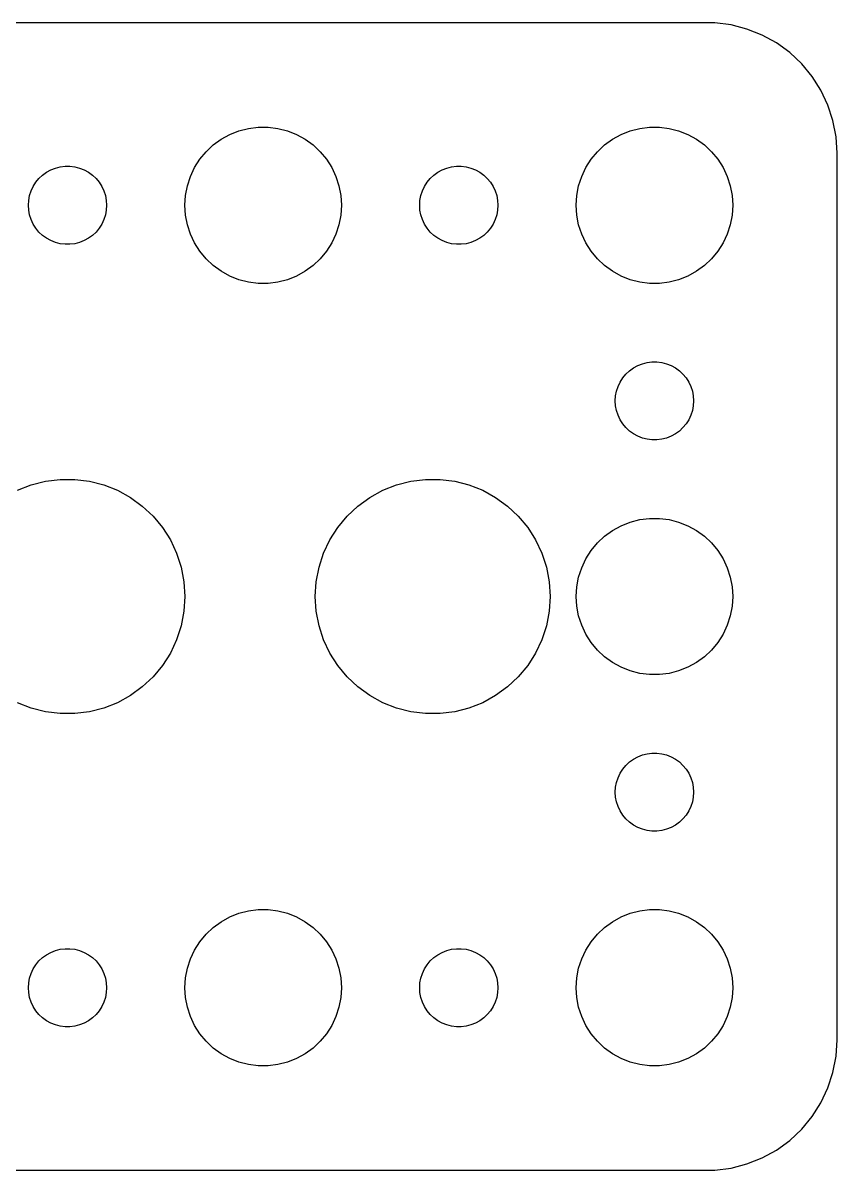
# Model space of a CAD drawing. Header units: metres. Extents: x -29.5 to 29.5, y 32 to 76.
# Drawn here: x -1.71 to 29.5, y 32.01 to 75.99 of the extents above; entities that cross this region are included whole.
import ezdxf

# ---------------------------------------------------------------- set-up
doc = ezdxf.new("R2010")
doc.units = ezdxf.units.M

msp = doc.modelspace()

# ---------------------------------------------------------------- linework, layer by layer
for p, q in [((24.8139, 75.9901), (-24.8139, 75.9901)), ((25.4369, 75.9114), (24.8139, 75.9901)), ((26.0451, 75.7553), (25.4369, 75.9114)), ((26.6289, 75.5241), (26.0451, 75.7553)), ((27.1791, 75.2216), (26.6289, 75.5241)), ((27.6871, 74.8526), (27.1791, 75.2216)), ((28.1448, 74.4227), (27.6871, 74.8526)), ((28.5451, 73.9389), (28.1448, 74.4227)), ((28.8815, 73.4088), (28.5451, 73.9389)), ((29.1489, 72.8406), (28.8815, 73.4088)), ((29.3429, 72.2434), (29.1489, 72.8406)), ((29.4606, 71.6267), (29.3429, 72.2434)), ((5.89252, 71.533), (6.22266, 71.7145)), ((6.22266, 71.7145), (6.57294, 71.8532)), ((6.57294, 71.8532), (6.93785, 71.9469)), ((6.93785, 71.9469), (7.31161, 71.9941)), ((7.31161, 71.9941), (7.68837, 71.9941)), ((7.68837, 71.9941), (8.06213, 71.9469)), ((8.06213, 71.9469), (8.42705, 71.8532)), ((8.42705, 71.8532), (8.77733, 71.7145)), ((8.77733, 71.7145), (9.10747, 71.533)), ((20.8925, 71.533), (21.2227, 71.7145)), ((21.2227, 71.7145), (21.5729, 71.8532)), ((21.5729, 71.8532), (21.9379, 71.9469)), ((21.9379, 71.9469), (22.3116, 71.9941)), ((22.3116, 71.9941), (22.6884, 71.9941)), ((22.6884, 71.9941), (23.0621, 71.9469)), ((23.0621, 71.9469), (23.427, 71.8532)), ((23.427, 71.8532), (23.7773, 71.7145)), ((23.7773, 71.7145), (24.1075, 71.533)), ((5.31308, 71.0536), (5.58772, 71.3115)), ((5.58772, 71.3115), (5.89252, 71.533)), ((9.10747, 71.533), (9.41226, 71.3115)), ((9.41226, 71.3115), (9.6869, 71.0536)), ((20.3131, 71.0536), (20.5877, 71.3115)), ((20.5877, 71.3115), (20.8925, 71.533)), ((24.1075, 71.533), (24.4123, 71.3115)), ((24.4123, 71.3115), (24.6869, 71.0536)), ((29.5, 71), (29.4606, 71.6267)), ((5.07294, 70.7634), (5.31308, 71.0536)), ((9.6869, 71.0536), (9.92705, 70.7634)), ((20.0729, 70.7634), (20.3131, 71.0536)), ((24.6869, 71.0536), (24.927, 70.7634)), ((29.5, 37), (29.5, 71)), ((-0.638657, 70.3572), (-0.463516, 70.4266)), ((-0.463516, 70.4266), (-0.281067, 70.4734)), ((-0.281067, 70.4734), (-0.094177, 70.497)), ((-0.094177, 70.497), (0.094177, 70.497)), ((0.094177, 70.497), (0.281067, 70.4734)), ((0.281067, 70.4734), (0.463516, 70.4266)), ((0.463516, 70.4266), (0.638657, 70.3572)), ((4.71066, 70.1044), (4.87108, 70.4453)), ((4.87108, 70.4453), (5.07294, 70.7634)), ((9.92705, 70.7634), (10.1289, 70.4453)), ((10.1289, 70.4453), (10.2893, 70.1044)), ((14.3613, 70.3572), (14.5365, 70.4266)), ((14.5365, 70.4266), (14.7189, 70.4734)), ((14.7189, 70.4734), (14.9058, 70.497)), ((14.9058, 70.497), (15.0942, 70.497)), ((15.0942, 70.497), (15.2811, 70.4734)), ((15.2811, 70.4734), (15.4635, 70.4266)), ((15.4635, 70.4266), (15.6387, 70.3572)), ((19.7107, 70.1044), (19.8711, 70.4453)), ((19.8711, 70.4453), (20.0729, 70.7634)), ((24.927, 70.7634), (25.1289, 70.4453)), ((25.1289, 70.4453), (25.2893, 70.1044)), ((-1.21352, 69.8817), (-1.09344, 70.0268)), ((-1.09344, 70.0268), (-0.956131, 70.1558)), ((-0.956131, 70.1558), (-0.803726, 70.2665)), ((-0.803726, 70.2665), (-0.638657, 70.3572)), ((0.638657, 70.3572), (0.803726, 70.2665)), ((0.803726, 70.2665), (0.956131, 70.1558)), ((0.956131, 70.1558), (1.09344, 70.0268)), ((1.09344, 70.0268), (1.21352, 69.8817)), ((4.59424, 69.7461), (4.71066, 70.1044)), ((10.2893, 70.1044), (10.4057, 69.7461)), ((13.7865, 69.8817), (13.9065, 70.0268)), ((13.9065, 70.0268), (14.0439, 70.1558)), ((14.0439, 70.1558), (14.1963, 70.2665)), ((14.1963, 70.2665), (14.3613, 70.3572)), ((15.6387, 70.3572), (15.8037, 70.2665)), ((15.8037, 70.2665), (15.9561, 70.1558)), ((15.9561, 70.1558), (16.0934, 70.0268)), ((16.0934, 70.0268), (16.2135, 69.8817)), ((19.5942, 69.7461), (19.7107, 70.1044)), ((25.2893, 70.1044), (25.4057, 69.7461)), ((-1.45287, 69.373), (-1.39465, 69.5522)), ((-1.39465, 69.5522), (-1.31445, 69.7226)), ((-1.31445, 69.7226), (-1.21352, 69.8817)), ((1.21352, 69.8817), (1.31445, 69.7226)), ((1.31445, 69.7226), (1.39465, 69.5522)), ((1.39465, 69.5522), (1.45287, 69.373)), ((4.52365, 69.376), (4.59424, 69.7461)), ((10.4057, 69.7461), (10.4763, 69.376)), ((13.5471, 69.373), (13.6053, 69.5522)), ((13.6053, 69.5522), (13.6855, 69.7226)), ((13.6855, 69.7226), (13.7865, 69.8817)), ((16.2135, 69.8817), (16.3145, 69.7226)), ((16.3145, 69.7226), (16.3947, 69.5522)), ((16.3947, 69.5522), (16.4529, 69.373)), ((19.5237, 69.376), (19.5942, 69.7461)), ((25.4057, 69.7461), (25.4763, 69.376)), ((-1.5, 69), (-1.48816, 69.188)), ((-1.48816, 69.188), (-1.45287, 69.373)), ((1.45287, 69.373), (1.48816, 69.188)), ((1.48816, 69.188), (1.5, 69)), ((4.5, 69), (4.52365, 69.376)), ((10.4763, 69.376), (10.5, 69)), ((13.5, 69), (13.5118, 69.188)), ((13.5118, 69.188), (13.5471, 69.373)), ((16.4529, 69.373), (16.4882, 69.188)), ((16.4882, 69.188), (16.5, 69)), ((19.5, 69), (19.5237, 69.376)), ((25.4763, 69.376), (25.5, 69)), ((-1.48816, 68.812), (-1.5, 69)), ((-1.45287, 68.627), (-1.48816, 68.812)), ((-1.39465, 68.4478), (-1.45287, 68.627)), ((1.45287, 68.627), (1.39465, 68.4478)), ((1.48816, 68.812), (1.45287, 68.627)), ((1.5, 69), (1.48816, 68.812)), ((4.52365, 68.624), (4.5, 69)), ((4.59424, 68.2539), (4.52365, 68.624)), ((10.4763, 68.624), (10.4057, 68.2539)), ((10.5, 69), (10.4763, 68.624)), ((13.5118, 68.812), (13.5, 69)), ((13.5471, 68.627), (13.5118, 68.812)), ((13.6053, 68.4478), (13.5471, 68.627)), ((16.4529, 68.627), (16.3947, 68.4478)), ((16.4882, 68.812), (16.4529, 68.627)), ((16.5, 69), (16.4882, 68.812)), ((19.5237, 68.624), (19.5, 69)), ((19.5942, 68.2539), (19.5237, 68.624)), ((25.4763, 68.624), (25.4057, 68.2539)), ((25.5, 69), (25.4763, 68.624)), ((-1.31445, 68.2774), (-1.39465, 68.4478)), ((-1.21352, 68.1183), (-1.31445, 68.2774)), ((1.31445, 68.2774), (1.21352, 68.1183)), ((1.39465, 68.4478), (1.31445, 68.2774)), ((4.71066, 67.8956), (4.59424, 68.2539)), ((10.4057, 68.2539), (10.2893, 67.8956)), ((13.6855, 68.2774), (13.6053, 68.4478)), ((13.7865, 68.1183), (13.6855, 68.2774)), ((16.3145, 68.2774), (16.2135, 68.1183)), ((16.3947, 68.4478), (16.3145, 68.2774)), ((19.7107, 67.8956), (19.5942, 68.2539)), ((25.4057, 68.2539), (25.2893, 67.8956)), ((-1.09344, 67.9732), (-1.21352, 68.1183)), ((-0.956131, 67.8442), (-1.09344, 67.9732)), ((-0.803726, 67.7335), (-0.956131, 67.8442)), ((-0.638657, 67.6427), (-0.803726, 67.7335)), ((0.803726, 67.7335), (0.638657, 67.6427)), ((0.956131, 67.8442), (0.803726, 67.7335)), ((1.09344, 67.9732), (0.956131, 67.8442)), ((1.21352, 68.1183), (1.09344, 67.9732)), ((4.87108, 67.5547), (4.71066, 67.8956)), ((10.2893, 67.8956), (10.1289, 67.5547)), ((13.9065, 67.9732), (13.7865, 68.1183)), ((14.0439, 67.8442), (13.9065, 67.9732)), ((14.1963, 67.7335), (14.0439, 67.8442)), ((14.3613, 67.6427), (14.1963, 67.7335)), ((15.8037, 67.7335), (15.6387, 67.6427)), ((15.9561, 67.8442), (15.8037, 67.7335)), ((16.0934, 67.9732), (15.9561, 67.8442)), ((16.2135, 68.1183), (16.0934, 67.9732)), ((19.8711, 67.5547), (19.7107, 67.8956)), ((25.2893, 67.8956), (25.1289, 67.5547)), ((-0.463516, 67.5734), (-0.638657, 67.6427)), ((-0.281067, 67.5266), (-0.463516, 67.5734)), ((-0.094177, 67.5029), (-0.281067, 67.5266)), ((0.094177, 67.5029), (-0.094177, 67.5029)), ((0.281067, 67.5266), (0.094177, 67.5029)), ((0.463516, 67.5734), (0.281067, 67.5266)), ((0.638657, 67.6427), (0.463516, 67.5734)), ((5.07294, 67.2366), (4.87108, 67.5547)), ((10.1289, 67.5547), (9.92705, 67.2366)), ((14.5365, 67.5734), (14.3613, 67.6427)), ((14.7189, 67.5266), (14.5365, 67.5734)), ((14.9058, 67.5029), (14.7189, 67.5266)), ((15.0942, 67.5029), (14.9058, 67.5029)), ((15.2811, 67.5266), (15.0942, 67.5029)), ((15.4635, 67.5734), (15.2811, 67.5266)), ((15.6387, 67.6427), (15.4635, 67.5734)), ((20.0729, 67.2366), (19.8711, 67.5547)), ((25.1289, 67.5547), (24.927, 67.2366)), ((5.31308, 66.9464), (5.07294, 67.2366)), ((5.58772, 66.6884), (5.31308, 66.9464)), ((9.6869, 66.9464), (9.41226, 66.6884)), ((9.92705, 67.2366), (9.6869, 66.9464)), ((20.3131, 66.9464), (20.0729, 67.2366)), ((20.5877, 66.6884), (20.3131, 66.9464)), ((24.6869, 66.9464), (24.4123, 66.6884)), ((24.927, 67.2366), (24.6869, 66.9464)), ((5.89252, 66.467), (5.58772, 66.6884)), ((6.22266, 66.2855), (5.89252, 66.467)), ((9.10747, 66.467), (8.77733, 66.2855)), ((9.41226, 66.6884), (9.10747, 66.467)), ((20.8925, 66.467), (20.5877, 66.6884)), ((21.2227, 66.2855), (20.8925, 66.467)), ((24.1075, 66.467), (23.7773, 66.2855)), ((24.4123, 66.6884), (24.1075, 66.467)), ((6.57294, 66.1468), (6.22266, 66.2855)), ((6.93785, 66.0531), (6.57294, 66.1468)), ((7.31161, 66.0059), (6.93785, 66.0531)), ((7.68837, 66.0059), (7.31161, 66.0059)), ((8.06213, 66.0531), (7.68837, 66.0059)), ((8.42705, 66.1468), (8.06213, 66.0531)), ((8.77733, 66.2855), (8.42705, 66.1468)), ((21.5729, 66.1468), (21.2227, 66.2855)), ((21.9379, 66.0531), (21.5729, 66.1468)), ((22.3116, 66.0059), (21.9379, 66.0531)), ((22.6884, 66.0059), (22.3116, 66.0059)), ((23.0621, 66.0531), (22.6884, 66.0059)), ((23.427, 66.1468), (23.0621, 66.0531)), ((23.7773, 66.2855), (23.427, 66.1468)), ((21.8613, 62.8572), (22.0365, 62.9266)), ((22.0365, 62.9266), (22.2189, 62.9734)), ((22.2189, 62.9734), (22.4058, 62.997)), ((22.4058, 62.997), (22.5942, 62.997)), ((22.5942, 62.997), (22.7811, 62.9734)), ((22.7811, 62.9734), (22.9635, 62.9266)), ((22.9635, 62.9266), (23.1387, 62.8572)), ((21.2865, 62.3817), (21.4065, 62.5268)), ((21.4065, 62.5268), (21.5439, 62.6558)), ((21.5439, 62.6558), (21.6963, 62.7665)), ((21.6963, 62.7665), (21.8613, 62.8572)), ((23.1387, 62.8572), (23.3037, 62.7665)), ((23.3037, 62.7665), (23.4561, 62.6558)), ((23.4561, 62.6558), (23.5934, 62.5268)), ((23.5934, 62.5268), (23.7135, 62.3817)), ((21.0471, 61.873), (21.1053, 62.0522)), ((21.1053, 62.0522), (21.1855, 62.2226)), ((21.1855, 62.2226), (21.2865, 62.3817)), ((23.7135, 62.3817), (23.8145, 62.2226)), ((23.8145, 62.2226), (23.8947, 62.0522)), ((23.8947, 62.0522), (23.9529, 61.873)), ((21, 61.5), (21.0118, 61.688)), ((21.0118, 61.688), (21.0471, 61.873)), ((23.9529, 61.873), (23.9882, 61.688)), ((23.9882, 61.688), (24, 61.5)), ((21.0118, 61.312), (21, 61.5)), ((21.0471, 61.127), (21.0118, 61.312)), ((23.9882, 61.312), (23.9529, 61.127)), ((24, 61.5), (23.9882, 61.312)), ((21.1053, 60.9478), (21.0471, 61.127)), ((21.1855, 60.7774), (21.1053, 60.9478)), ((21.2865, 60.6183), (21.1855, 60.7774)), ((23.8145, 60.7774), (23.7135, 60.6183)), ((23.8947, 60.9478), (23.8145, 60.7774)), ((23.9529, 61.127), (23.8947, 60.9478)), ((21.4065, 60.4732), (21.2865, 60.6183)), ((21.5439, 60.3442), (21.4065, 60.4732)), ((21.6963, 60.2335), (21.5439, 60.3442)), ((23.4561, 60.3442), (23.3037, 60.2335)), ((23.5934, 60.4732), (23.4561, 60.3442)), ((23.7135, 60.6183), (23.5934, 60.4732)), ((21.8613, 60.1427), (21.6963, 60.2335)), ((22.0365, 60.0734), (21.8613, 60.1427)), ((22.2189, 60.0266), (22.0365, 60.0734)), ((22.4058, 60.0029), (22.2189, 60.0266)), ((22.5942, 60.0029), (22.4058, 60.0029)), ((22.7811, 60.0266), (22.5942, 60.0029)), ((22.9635, 60.0734), (22.7811, 60.0266)), ((23.1387, 60.1427), (22.9635, 60.0734)), ((23.3037, 60.2335), (23.1387, 60.1427)), ((-1.916, 58.0717), (-1.39056, 58.2797)), ((-1.39056, 58.2797), (-0.843201, 58.4203)), ((-0.843201, 58.4203), (-0.282547, 58.4911)), ((-0.282547, 58.4911), (0.282547, 58.4911)), ((0.282547, 58.4911), (0.843201, 58.4203)), ((0.843201, 58.4203), (1.39056, 58.2797)), ((1.39056, 58.2797), (1.916, 58.0717)), ((1.916, 58.0717), (2.41121, 57.7995)), ((11.5888, 57.7995), (12.084, 58.0717)), ((12.084, 58.0717), (12.6094, 58.2797)), ((12.6094, 58.2797), (13.1568, 58.4203)), ((13.1568, 58.4203), (13.7174, 58.4911)), ((13.7174, 58.4911), (14.2825, 58.4911)), ((14.2825, 58.4911), (14.8432, 58.4203)), ((14.8432, 58.4203), (15.3906, 58.2797)), ((15.3906, 58.2797), (15.916, 58.0717)), ((15.916, 58.0717), (16.4112, 57.7995)), ((2.41121, 57.7995), (2.86839, 57.4673)), ((11.1316, 57.4673), (11.5888, 57.7995)), ((16.4112, 57.7995), (16.8684, 57.4673)), ((2.86839, 57.4673), (3.28035, 57.0805)), ((10.7196, 57.0805), (11.1316, 57.4673)), ((16.8684, 57.4673), (17.2803, 57.0805)), ((3.28035, 57.0805), (3.64056, 56.645)), ((10.3594, 56.645), (10.7196, 57.0805)), ((17.2803, 57.0805), (17.6406, 56.645)), ((21.2227, 56.7145), (21.5729, 56.8532)), ((21.5729, 56.8532), (21.9379, 56.9469)), ((21.9379, 56.9469), (22.3116, 56.9941)), ((22.3116, 56.9941), (22.6884, 56.9941)), ((22.6884, 56.9941), (23.0621, 56.9469)), ((23.0621, 56.9469), (23.427, 56.8532)), ((23.427, 56.8532), (23.7773, 56.7145)), ((3.64056, 56.645), (3.94337, 56.1679)), ((10.0566, 56.1679), (10.3594, 56.645)), ((17.6406, 56.645), (17.9434, 56.1679)), ((20.3131, 56.0536), (20.5877, 56.3115)), ((20.5877, 56.3115), (20.8925, 56.533)), ((20.8925, 56.533), (21.2227, 56.7145)), ((23.7773, 56.7145), (24.1075, 56.533)), ((24.1075, 56.533), (24.4123, 56.3115)), ((24.4123, 56.3115), (24.6869, 56.0536)), ((3.94337, 56.1679), (4.18399, 55.6566)), ((9.81599, 55.6566), (10.0566, 56.1679)), ((17.9434, 56.1679), (18.184, 55.6566)), ((20.0729, 55.7634), (20.3131, 56.0536)), ((24.6869, 56.0536), (24.927, 55.7634)), ((4.18399, 55.6566), (4.35861, 55.1191)), ((9.64137, 55.1191), (9.81599, 55.6566)), ((18.184, 55.6566), (18.3586, 55.1191)), ((19.7107, 55.1044), (19.8711, 55.4453)), ((19.8711, 55.4453), (20.0729, 55.7634)), ((24.927, 55.7634), (25.1289, 55.4453)), ((25.1289, 55.4453), (25.2893, 55.1044)), ((4.35861, 55.1191), (4.46451, 54.564)), ((9.53548, 54.564), (9.64137, 55.1191)), ((18.3586, 55.1191), (18.4645, 54.564)), ((19.5942, 54.7461), (19.7107, 55.1044)), ((25.2893, 55.1044), (25.4057, 54.7461)), ((4.46451, 54.564), (4.5, 54)), ((9.5, 54), (9.53548, 54.564)), ((18.4645, 54.564), (18.5, 54)), ((19.5237, 54.376), (19.5942, 54.7461)), ((25.4057, 54.7461), (25.4763, 54.376)), ((19.5, 54), (19.5237, 54.376)), ((25.4763, 54.376), (25.5, 54)), ((4.5, 54), (4.46451, 53.436)), ((9.53548, 53.436), (9.5, 54)), ((18.5, 54), (18.4645, 53.436)), ((19.5237, 53.624), (19.5, 54)), ((25.5, 54), (25.4763, 53.624)), ((4.46451, 53.436), (4.35861, 52.8809)), ((9.64137, 52.8809), (9.53548, 53.436)), ((18.4645, 53.436), (18.3586, 52.8809)), ((19.5942, 53.2539), (19.5237, 53.624)), ((19.7107, 52.8956), (19.5942, 53.2539)), ((25.4057, 53.2539), (25.2893, 52.8956)), ((25.4763, 53.624), (25.4057, 53.2539)), ((4.35861, 52.8809), (4.18399, 52.3434)), ((9.81599, 52.3434), (9.64137, 52.8809)), ((18.3586, 52.8809), (18.184, 52.3434)), ((19.8711, 52.5547), (19.7107, 52.8956)), ((25.2893, 52.8956), (25.1289, 52.5547)), ((4.18399, 52.3434), (3.94337, 51.8321)), ((10.0566, 51.8321), (9.81599, 52.3434)), ((18.184, 52.3434), (17.9434, 51.8321)), ((20.0729, 52.2366), (19.8711, 52.5547)), ((25.1289, 52.5547), (24.927, 52.2366)), ((20.3131, 51.9464), (20.0729, 52.2366)), ((20.5877, 51.6885), (20.3131, 51.9464)), ((24.6869, 51.9464), (24.4123, 51.6885)), ((24.927, 52.2366), (24.6869, 51.9464)), ((3.94337, 51.8321), (3.64056, 51.355)), ((10.3594, 51.355), (10.0566, 51.8321)), ((17.9434, 51.8321), (17.6406, 51.355)), ((20.8925, 51.467), (20.5877, 51.6885)), ((21.2227, 51.2855), (20.8925, 51.467)), ((24.1075, 51.467), (23.7773, 51.2855)), ((24.4123, 51.6885), (24.1075, 51.467)), ((3.64056, 51.355), (3.28035, 50.9195)), ((10.7196, 50.9195), (10.3594, 51.355)), ((17.6406, 51.355), (17.2803, 50.9195)), ((21.5729, 51.1468), (21.2227, 51.2855)), ((21.9379, 51.0531), (21.5729, 51.1468)), ((22.3116, 51.0059), (21.9379, 51.0531)), ((23.0621, 51.0531), (22.6884, 51.0059)), ((23.427, 51.1468), (23.0621, 51.0531)), ((23.7773, 51.2855), (23.427, 51.1468)), ((3.28035, 50.9195), (2.86839, 50.5327)), ((11.1316, 50.5327), (10.7196, 50.9195)), ((17.2803, 50.9195), (16.8684, 50.5327)), ((22.6884, 51.0059), (22.3116, 51.0059)), ((2.41121, 50.2005), (1.916, 49.9283)), ((2.86839, 50.5327), (2.41121, 50.2005)), ((11.5888, 50.2005), (11.1316, 50.5327)), ((12.084, 49.9283), (11.5888, 50.2005)), ((16.4112, 50.2005), (15.916, 49.9283)), ((16.8684, 50.5327), (16.4112, 50.2005)), ((-1.39056, 49.7203), (-1.916, 49.9283)), ((-0.843201, 49.5797), (-1.39056, 49.7203)), ((1.39056, 49.7203), (0.843201, 49.5797)), ((1.916, 49.9283), (1.39056, 49.7203)), ((12.6094, 49.7203), (12.084, 49.9283)), ((13.1568, 49.5797), (12.6094, 49.7203)), ((15.3906, 49.7203), (14.8432, 49.5797)), ((15.916, 49.9283), (15.3906, 49.7203)), ((-0.282547, 49.5089), (-0.843201, 49.5797)), ((0.282547, 49.5089), (-0.282547, 49.5089)), ((0.843201, 49.5797), (0.282547, 49.5089)), ((13.7174, 49.5089), (13.1568, 49.5797)), ((14.2825, 49.5089), (13.7174, 49.5089)), ((14.8432, 49.5797), (14.2825, 49.5089)), ((22.0365, 47.9266), (22.2189, 47.9734)), ((22.2189, 47.9734), (22.4058, 47.9971)), ((22.4058, 47.9971), (22.5942, 47.9971)), ((22.5942, 47.9971), (22.7811, 47.9734)), ((22.7811, 47.9734), (22.9635, 47.9266)), ((21.2865, 47.3817), (21.4065, 47.5268)), ((21.4065, 47.5268), (21.5439, 47.6558)), ((21.5439, 47.6558), (21.6963, 47.7665)), ((21.6963, 47.7665), (21.8613, 47.8573)), ((21.8613, 47.8573), (22.0365, 47.9266)), ((22.9635, 47.9266), (23.1387, 47.8573)), ((23.1387, 47.8573), (23.3037, 47.7665)), ((23.3037, 47.7665), (23.4561, 47.6558)), ((23.4561, 47.6558), (23.5934, 47.5268)), ((23.5934, 47.5268), (23.7135, 47.3817)), ((21.1053, 47.0522), (21.1855, 47.2226)), ((21.1855, 47.2226), (21.2865, 47.3817)), ((23.7135, 47.3817), (23.8145, 47.2226)), ((23.8145, 47.2226), (23.8947, 47.0522)), ((21, 46.5), (21.0118, 46.688)), ((21.0118, 46.688), (21.0471, 46.873)), ((21.0471, 46.873), (21.1053, 47.0522)), ((23.8947, 47.0522), (23.9529, 46.873)), ((23.9529, 46.873), (23.9882, 46.688)), ((23.9882, 46.688), (24, 46.5)), ((21.0118, 46.312), (21, 46.5)), ((21.0471, 46.127), (21.0118, 46.312)), ((23.9882, 46.312), (23.9529, 46.127)), ((24, 46.5), (23.9882, 46.312)), ((21.1053, 45.9478), (21.0471, 46.127)), ((21.1855, 45.7774), (21.1053, 45.9478)), ((21.2865, 45.6183), (21.1855, 45.7774)), ((23.8145, 45.7774), (23.7135, 45.6183)), ((23.8947, 45.9478), (23.8145, 45.7774)), ((23.9529, 46.127), (23.8947, 45.9478)), ((21.4065, 45.4732), (21.2865, 45.6183)), ((21.5439, 45.3442), (21.4065, 45.4732)), ((21.6963, 45.2335), (21.5439, 45.3442)), ((23.4561, 45.3442), (23.3037, 45.2335)), ((23.5934, 45.4732), (23.4561, 45.3442)), ((23.7135, 45.6183), (23.5934, 45.4732)), ((21.8613, 45.1428), (21.6963, 45.2335)), ((22.0365, 45.0734), (21.8613, 45.1428)), ((22.2189, 45.0266), (22.0365, 45.0734)), ((22.4058, 45.003), (22.2189, 45.0266)), ((22.5942, 45.003), (22.4058, 45.003)), ((22.7811, 45.0266), (22.5942, 45.003)), ((22.9635, 45.0734), (22.7811, 45.0266)), ((23.1387, 45.1428), (22.9635, 45.0734)), ((23.3037, 45.2335), (23.1387, 45.1428)), ((6.22266, 41.7145), (6.57294, 41.8532)), ((6.57294, 41.8532), (6.93785, 41.9469)), ((6.93785, 41.9469), (7.31161, 41.9941)), ((7.31161, 41.9941), (7.68837, 41.9941)), ((7.68837, 41.9941), (8.06213, 41.9469)), ((8.06213, 41.9469), (8.42705, 41.8532)), ((8.42705, 41.8532), (8.77733, 41.7145)), ((21.2227, 41.7145), (21.5729, 41.8532)), ((21.5729, 41.8532), (21.9379, 41.9469)), ((21.9379, 41.9469), (22.3116, 41.9941)), ((22.3116, 41.9941), (22.6884, 41.9941)), ((22.6884, 41.9941), (23.0621, 41.9469)), ((23.0621, 41.9469), (23.427, 41.8532)), ((23.427, 41.8532), (23.7773, 41.7145)), ((5.58772, 41.3116), (5.89252, 41.533)), ((5.89252, 41.533), (6.22266, 41.7145)), ((8.77733, 41.7145), (9.10747, 41.533)), ((9.10747, 41.533), (9.41226, 41.3116)), ((20.5877, 41.3116), (20.8925, 41.533)), ((20.8925, 41.533), (21.2227, 41.7145)), ((23.7773, 41.7145), (24.1075, 41.533)), ((24.1075, 41.533), (24.4123, 41.3116)), ((5.07294, 40.7634), (5.31308, 41.0536)), ((5.31308, 41.0536), (5.58772, 41.3116)), ((9.41226, 41.3116), (9.6869, 41.0536)), ((9.6869, 41.0536), (9.92705, 40.7634)), ((20.0729, 40.7634), (20.3131, 41.0536)), ((20.3131, 41.0536), (20.5877, 41.3116)), ((24.4123, 41.3116), (24.6869, 41.0536)), ((24.6869, 41.0536), (24.927, 40.7634)), ((-0.463516, 40.4266), (-0.281067, 40.4734)), ((-0.281067, 40.4734), (-0.094177, 40.4971)), ((-0.094177, 40.4971), (0.094177, 40.4971)), ((0.094177, 40.4971), (0.281067, 40.4734)), ((0.281067, 40.4734), (0.463516, 40.4266)), ((4.87108, 40.4453), (5.07294, 40.7634)), ((9.92705, 40.7634), (10.1289, 40.4453)), ((14.5365, 40.4266), (14.7189, 40.4734)), ((14.7189, 40.4734), (14.9058, 40.4971)), ((14.9058, 40.4971), (15.0942, 40.4971)), ((15.0942, 40.4971), (15.2811, 40.4734)), ((15.2811, 40.4734), (15.4635, 40.4266)), ((19.8711, 40.4453), (20.0729, 40.7634)), ((24.927, 40.7634), (25.1289, 40.4453)), ((-1.21352, 39.8817), (-1.09344, 40.0268)), ((-1.09344, 40.0268), (-0.956131, 40.1558)), ((-0.956131, 40.1558), (-0.803726, 40.2665)), ((-0.803726, 40.2665), (-0.638657, 40.3573)), ((-0.638657, 40.3573), (-0.463516, 40.4266)), ((0.463516, 40.4266), (0.638657, 40.3573)), ((0.638657, 40.3573), (0.803726, 40.2665)), ((0.803726, 40.2665), (0.956131, 40.1558)), ((0.956131, 40.1558), (1.09344, 40.0268)), ((1.09344, 40.0268), (1.21352, 39.8817)), ((4.59424, 39.7461), (4.71066, 40.1044)), ((4.71066, 40.1044), (4.87108, 40.4453)), ((10.1289, 40.4453), (10.2893, 40.1044)), ((10.2893, 40.1044), (10.4057, 39.7461)), ((13.7865, 39.8817), (13.9065, 40.0268)), ((13.9065, 40.0268), (14.0439, 40.1558)), ((14.0439, 40.1558), (14.1963, 40.2665)), ((14.1963, 40.2665), (14.3613, 40.3573)), ((14.3613, 40.3573), (14.5365, 40.4266)), ((15.4635, 40.4266), (15.6387, 40.3573)), ((15.6387, 40.3573), (15.8037, 40.2665)), ((15.8037, 40.2665), (15.9561, 40.1558)), ((15.9561, 40.1558), (16.0934, 40.0268)), ((16.0934, 40.0268), (16.2135, 39.8817)), ((19.5942, 39.7461), (19.7107, 40.1044)), ((19.7107, 40.1044), (19.8711, 40.4453)), ((25.1289, 40.4453), (25.2893, 40.1044)), ((25.2893, 40.1044), (25.4057, 39.7461)), ((-1.39465, 39.5522), (-1.31445, 39.7226)), ((-1.31445, 39.7226), (-1.21352, 39.8817)), ((1.21352, 39.8817), (1.31445, 39.7226)), ((1.31445, 39.7226), (1.39465, 39.5522)), ((4.52365, 39.376), (4.59424, 39.7461)), ((10.4057, 39.7461), (10.4763, 39.376)), ((13.6053, 39.5522), (13.6855, 39.7226)), ((13.6855, 39.7226), (13.7865, 39.8817)), ((16.2135, 39.8817), (16.3145, 39.7226)), ((16.3145, 39.7226), (16.3947, 39.5522)), ((19.5237, 39.376), (19.5942, 39.7461)), ((25.4057, 39.7461), (25.4763, 39.376)), ((-1.5, 39), (-1.48816, 39.188)), ((-1.48816, 39.188), (-1.45287, 39.373)), ((-1.45287, 39.373), (-1.39465, 39.5522)), ((1.39465, 39.5522), (1.45287, 39.373)), ((1.45287, 39.373), (1.48816, 39.188)), ((1.48816, 39.188), (1.5, 39)), ((4.5, 39), (4.52365, 39.376)), ((10.4763, 39.376), (10.5, 39)), ((13.5, 39), (13.5118, 39.188)), ((13.5118, 39.188), (13.5471, 39.373)), ((13.5471, 39.373), (13.6053, 39.5522)), ((16.3947, 39.5522), (16.4529, 39.373)), ((16.4529, 39.373), (16.4882, 39.188)), ((16.4882, 39.188), (16.5, 39)), ((19.5, 39), (19.5237, 39.376)), ((25.4763, 39.376), (25.5, 39)), ((-1.48816, 38.812), (-1.5, 39)), ((-1.45287, 38.627), (-1.48816, 38.812)), ((1.48816, 38.812), (1.45287, 38.627)), ((1.5, 39), (1.48816, 38.812)), ((4.52365, 38.624), (4.5, 39)), ((10.5, 39), (10.4763, 38.624)), ((13.5118, 38.812), (13.5, 39)), ((13.5471, 38.627), (13.5118, 38.812)), ((16.4882, 38.812), (16.4529, 38.627)), ((16.5, 39), (16.4882, 38.812)), ((19.5237, 38.624), (19.5, 39)), ((25.5, 39), (25.4763, 38.624)), ((-1.39465, 38.4478), (-1.45287, 38.627)), ((-1.31445, 38.2774), (-1.39465, 38.4478)), ((-1.21352, 38.1183), (-1.31445, 38.2774)), ((1.31445, 38.2774), (1.21352, 38.1183)), ((1.39465, 38.4478), (1.31445, 38.2774)), ((1.45287, 38.627), (1.39465, 38.4478)), ((4.59424, 38.2539), (4.52365, 38.624)), ((10.4763, 38.624), (10.4057, 38.2539)), ((13.6053, 38.4478), (13.5471, 38.627)), ((13.6855, 38.2774), (13.6053, 38.4478)), ((13.7865, 38.1183), (13.6855, 38.2774)), ((16.3145, 38.2774), (16.2135, 38.1183)), ((16.3947, 38.4478), (16.3145, 38.2774)), ((16.4529, 38.627), (16.3947, 38.4478)), ((19.5942, 38.2539), (19.5237, 38.624)), ((25.4763, 38.624), (25.4057, 38.2539)), ((-1.09344, 37.9732), (-1.21352, 38.1183)), ((-0.956131, 37.8442), (-1.09344, 37.9732)), ((-0.803726, 37.7335), (-0.956131, 37.8442)), ((0.956131, 37.8442), (0.803726, 37.7335)), ((1.09344, 37.9732), (0.956131, 37.8442)), ((1.21352, 38.1183), (1.09344, 37.9732)), ((4.71066, 37.8956), (4.59424, 38.2539)), ((4.87108, 37.5547), (4.71066, 37.8956)), ((10.2893, 37.8956), (10.1289, 37.5547)), ((10.4057, 38.2539), (10.2893, 37.8956)), ((13.9065, 37.9732), (13.7865, 38.1183)), ((14.0439, 37.8442), (13.9065, 37.9732)), ((14.1963, 37.7335), (14.0439, 37.8442)), ((15.9561, 37.8442), (15.8037, 37.7335)), ((16.0934, 37.9732), (15.9561, 37.8442)), ((16.2135, 38.1183), (16.0934, 37.9732)), ((19.7107, 37.8956), (19.5942, 38.2539)), ((19.8711, 37.5547), (19.7107, 37.8956)), ((25.2893, 37.8956), (25.1289, 37.5547)), ((25.4057, 38.2539), (25.2893, 37.8956)), ((-0.638657, 37.6428), (-0.803726, 37.7335)), ((-0.463516, 37.5734), (-0.638657, 37.6428)), ((-0.281067, 37.5266), (-0.463516, 37.5734)), ((-0.094177, 37.503), (-0.281067, 37.5266)), ((0.094177, 37.503), (-0.094177, 37.503)), ((0.281067, 37.5266), (0.094177, 37.503)), ((0.463516, 37.5734), (0.281067, 37.5266)), ((0.638657, 37.6428), (0.463516, 37.5734)), ((0.803726, 37.7335), (0.638657, 37.6428)), ((5.07294, 37.2366), (4.87108, 37.5547)), ((10.1289, 37.5547), (9.92705, 37.2366)), ((14.3613, 37.6428), (14.1963, 37.7335)), ((14.5365, 37.5734), (14.3613, 37.6428)), ((14.7189, 37.5266), (14.5365, 37.5734)), ((14.9058, 37.503), (14.7189, 37.5266)), ((15.0942, 37.503), (14.9058, 37.503)), ((15.2811, 37.5266), (15.0942, 37.503)), ((15.4635, 37.5734), (15.2811, 37.5266)), ((15.6387, 37.6428), (15.4635, 37.5734)), ((15.8037, 37.7335), (15.6387, 37.6428)), ((20.0729, 37.2366), (19.8711, 37.5547)), ((25.1289, 37.5547), (24.927, 37.2366)), ((5.31308, 36.9464), (5.07294, 37.2366)), ((5.58772, 36.6885), (5.31308, 36.9464)), ((9.6869, 36.9464), (9.41226, 36.6885)), ((9.92705, 37.2366), (9.6869, 36.9464)), ((20.3131, 36.9464), (20.0729, 37.2366)), ((20.5877, 36.6885), (20.3131, 36.9464)), ((24.6869, 36.9464), (24.4123, 36.6885)), ((24.927, 37.2366), (24.6869, 36.9464)), ((29.4606, 36.3733), (29.5, 37)), ((5.89252, 36.467), (5.58772, 36.6885)), ((9.41226, 36.6885), (9.10747, 36.467)), ((20.8925, 36.467), (20.5877, 36.6885)), ((24.4123, 36.6885), (24.1075, 36.467)), ((6.22266, 36.2855), (5.89252, 36.467)), ((6.57294, 36.1468), (6.22266, 36.2855)), ((6.93785, 36.0531), (6.57294, 36.1468)), ((8.42705, 36.1468), (8.06213, 36.0531)), ((8.77733, 36.2855), (8.42705, 36.1468)), ((9.10747, 36.467), (8.77733, 36.2855)), ((21.2227, 36.2855), (20.8925, 36.467)), ((21.5729, 36.1468), (21.2227, 36.2855)), ((21.9379, 36.0531), (21.5729, 36.1468)), ((23.427, 36.1468), (23.0621, 36.0531)), ((23.7773, 36.2855), (23.427, 36.1468)), ((24.1075, 36.467), (23.7773, 36.2855)), ((29.3429, 35.7566), (29.4606, 36.3733)), ((7.31161, 36.0059), (6.93785, 36.0531)), ((7.68837, 36.0059), (7.31161, 36.0059)), ((8.06213, 36.0531), (7.68837, 36.0059)), ((22.3116, 36.0059), (21.9379, 36.0531)), ((22.6884, 36.0059), (22.3116, 36.0059)), ((23.0621, 36.0531), (22.6884, 36.0059)), ((29.1489, 35.1594), (29.3429, 35.7566)), ((28.8815, 34.5912), (29.1489, 35.1594)), ((28.5451, 34.0611), (28.8815, 34.5912)), ((28.1448, 33.5773), (28.5451, 34.0611)), ((27.6871, 33.1474), (28.1448, 33.5773)), ((27.1791, 32.7784), (27.6871, 33.1474)), ((26.6289, 32.4759), (27.1791, 32.7784)), ((25.4369, 32.0886), (26.0451, 32.2447)), ((26.0451, 32.2447), (26.6289, 32.4759)), ((-24.8139, 32.0099), (24.8139, 32.0099)), ((24.8139, 32.0099), (25.4369, 32.0886))]:
    msp.add_line(p, q)

doc.saveas('drawing.dxf')
